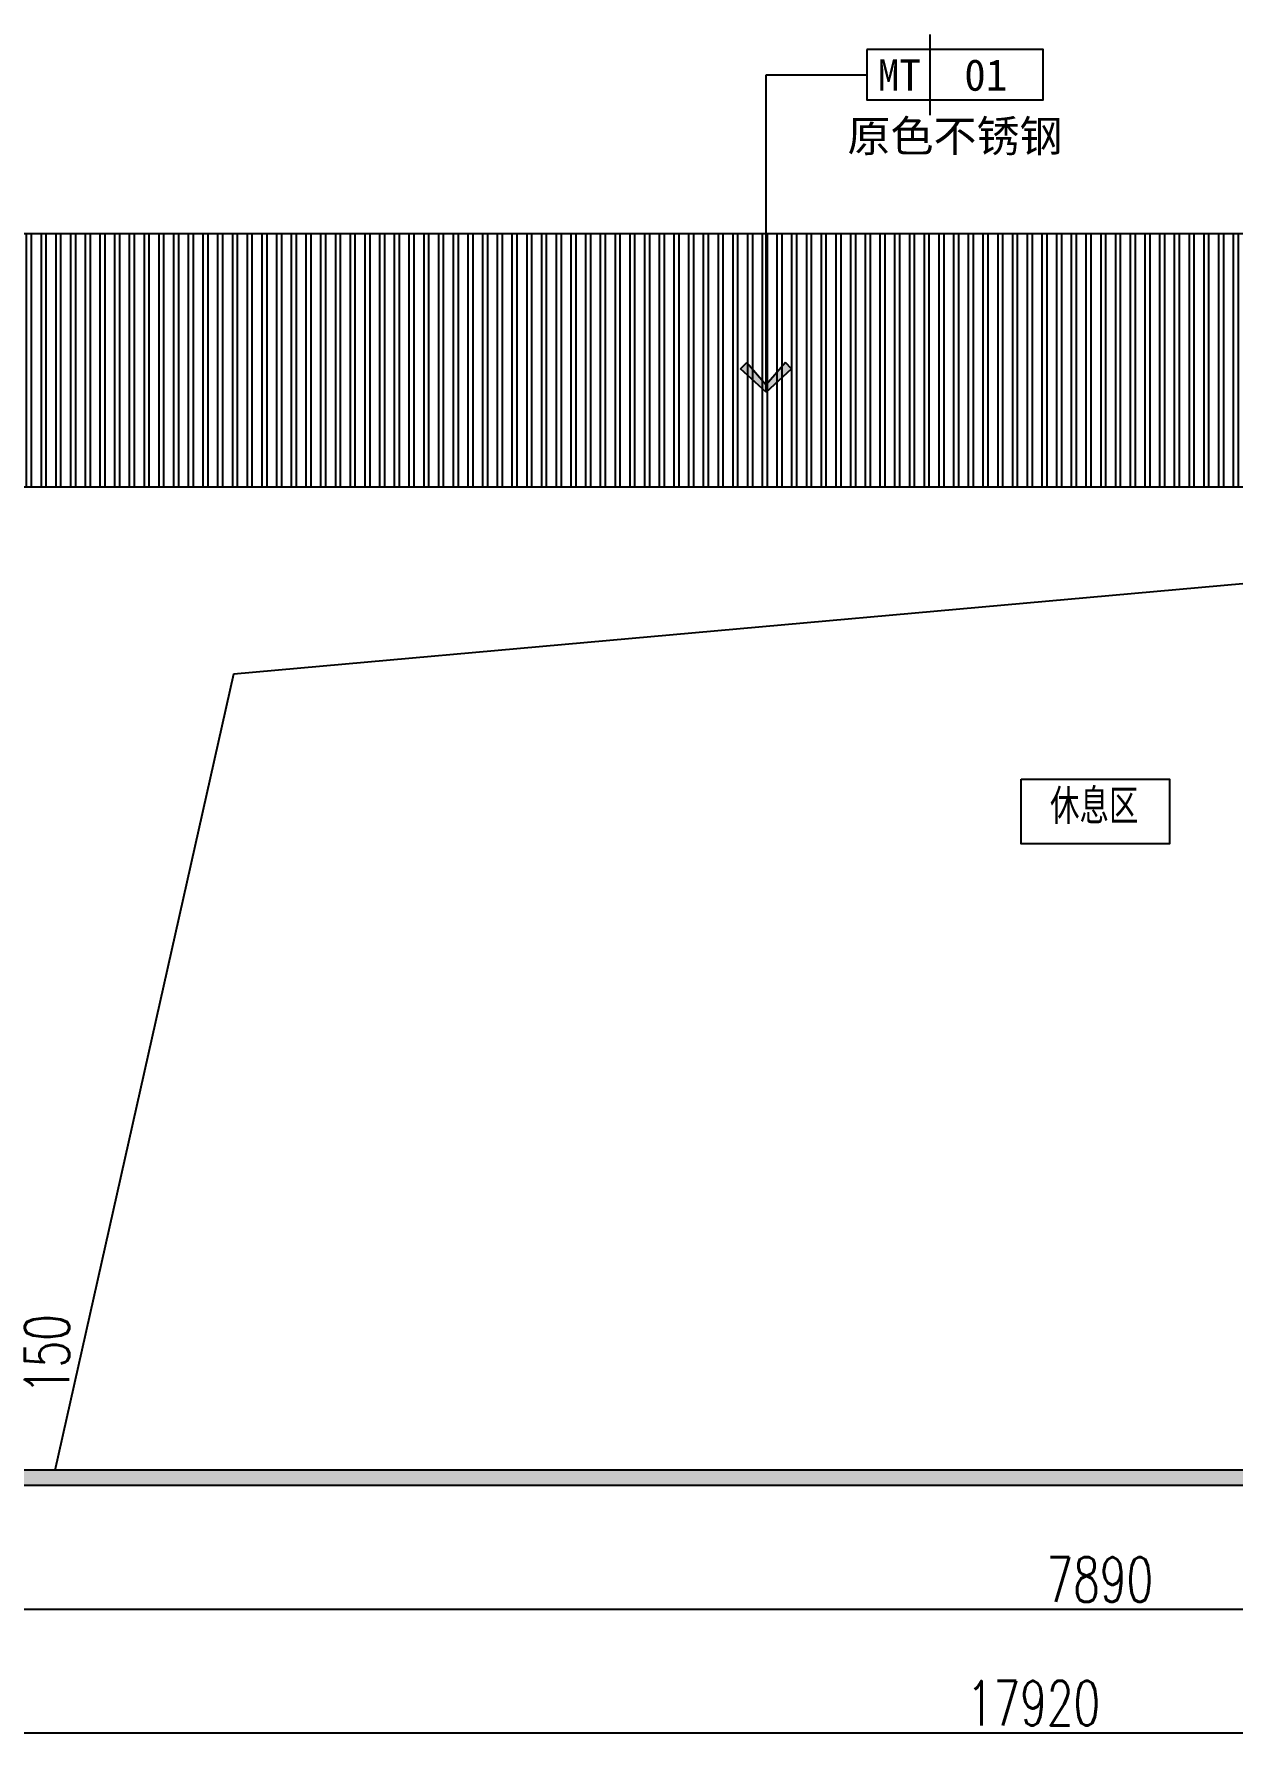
# Model space of a CAD drawing. Header units: millimetres. Extents: x 5625199 to 7433318, y -3316392 to -2552493.
# Drawn here: x 5957043 to 5960920, y -2677437 to -2671877 of the extents above; entities that cross this region are included whole.
import ezdxf
from ezdxf.enums import TextEntityAlignment as Align

# ---------------------------------------------------------------- set-up
doc = ezdxf.new("R2010")
doc.units = ezdxf.units.MM
doc.set_wipeout_variables(frame=1)
doc.header["$PDMODE"] = 35
doc.header["$PDSIZE"] = -10
doc.layers.add('155', color=155, linetype='Continuous')
doc.styles.add('03.YBC-宋体2.5', font='', dxfattribs={"width": 0.8, "height": 2.5})
doc.styles.add('宋体', font='', dxfattribs={"width": 0.7})
doc.styles.add('标注-尺寸', font='simplex.shx', dxfattribs={"width": 0.7})
doc.styles.get('03.YBC-宋体2.5').set_extended_font_data('SimSun')
doc.styles.get('宋体').set_extended_font_data('SimSun')
doc.dimstyles.new('副本 100', dxfattribs={"dimscale": 0.8, "dimtxt": 180, "dimasz": 70, "dimexe": 80, "dimexo": 100, "dimgap": 30, "dimtad": 1, "dimdec": 0, "dimrnd": 5, "dimdsep": 46, "dimtxsty": '标注-尺寸', "dimblk": 'ARCHTICK', "dimcen": 0.2, "dimdle": 5, "dimclrd": 8, "dimclre": 8, "dimclrt": 2, "dimadec": 0, "dimazin": 0, "dimtfac": 1, "dimtdec": 0, "dimtmove": 2, "dimatfit": 3, "dimldrblk": 'ccccc', "dimfxl": 300, "dimfxlon": 1, "dimtolj": 1, "dimtzin": 0, "dimarcsym": 0})

# ---------------------------------------------------------------- blocks, each defined once
blk = doc.blocks.new('_ArchTick')
at = {"color": 0, "linetype": 'ByBlock', "const_width": 0.4}
blk.add_lwpolyline([(-0.5, -0.5), (0.5, 0.5)], dxfattribs=at)
blk = doc.blocks.new('*D204')
at = {"layer": '155', "color": 8, "lineweight": -2, "ltscale": 500, "transparency": 16777216}
for p, q in [((5956545.8, -2676732.7), (5956545.8, -2677036.7)), ((5964435.5, -2676732.7), (5964435.5, -2677036.7)), ((5956541.8, -2676972.7), (5964439.5, -2676972.7))]:
    blk.add_line(p, q, dxfattribs=at)
at = {"layer": 'Defpoints', "color": 0, "transparency": 16777216}
for p in [(5956545.8, -2676222.7), (5964435.5, -2676522.7), (5964435.5, -2676972.7)]:
    blk.add_point(p, dxfattribs=at)
at = {"layer": '155', "color": 8, "linetype": 'ByBlock', "lineweight": -2, "transparency": 16777216, "xscale": 56, "yscale": 56, "zscale": 56, "rotation": 180}
blk.add_blockref('_ArchTick', (5956545.8, -2676972.7), dxfattribs=at)
at = {"layer": '155', "color": 8, "linetype": 'ByBlock', "lineweight": -2, "transparency": 16777216, "xscale": 56, "yscale": 56, "zscale": 56}
blk.add_blockref('_ArchTick', (5964435.5, -2676972.7), dxfattribs=at)
at = {"layer": '155', "color": 2, "ltscale": 500, "transparency": 16777216, "insert": (5960490.6, -2676876.7), "char_height": 144, "attachment_point": 5, "style": '标注-尺寸'}
blk.add_mtext('\\A1;7890', dxfattribs=at)
blk = doc.blocks.new('ccccc')
h = blk.add_hatch(color=44)
h.dxf.hatch_style = 1
h.paths.add_polyline_path([(-1.713, -1.115), (-1.349, -1.475), (0, 0), (-1.349, 1.475), (-1.713, 1.115), (-0.424, 0)])
at = {"color": 44}
for p, q in [((-1.349, 1.475), (-1.713, 1.115)), ((-1.713, 1.115), (-0.424, 0)), ((0, 0), (-1.349, 1.475)), ((-0.424, 0), (-5.067, 0)), ((-1.713, -1.115), (-0.424, 0)), ((0, 0), (-1.349, -1.475)), ((-1.349, -1.475), (-1.713, -1.115))]:
    blk.add_line(p, q, dxfattribs=at)
blk = doc.blocks.new('*D365')
at = {"layer": '155', "color": 8, "lineweight": -2, "ltscale": 500, "transparency": 16777216}
for p, q in [((5951315.7, -2677132.7), (5951315.7, -2677436.7)), ((5969235.9, -2677132.7), (5969235.9, -2677436.7)), ((5951311.7, -2677372.7), (5969239.9, -2677372.7))]:
    blk.add_line(p, q, dxfattribs=at)
at = {"layer": 'Defpoints', "color": 0, "transparency": 16777216}
for p in [(5951315.7, -2676522.7), (5969235.9, -2676522.7), (5969235.9, -2677372.7)]:
    blk.add_point(p, dxfattribs=at)
at = {"layer": '155', "color": 8, "linetype": 'ByBlock', "lineweight": -2, "transparency": 16777216, "xscale": 56, "yscale": 56, "zscale": 56, "rotation": 180}
blk.add_blockref('_ArchTick', (5951315.7, -2677372.7), dxfattribs=at)
at = {"layer": '155', "color": 8, "linetype": 'ByBlock', "lineweight": -2, "transparency": 16777216, "xscale": 56, "yscale": 56, "zscale": 56}
blk.add_blockref('_ArchTick', (5969235.9, -2677372.7), dxfattribs=at)
at = {"layer": '155', "color": 2, "ltscale": 500, "transparency": 16777216, "insert": (5960275.8, -2677276.7), "char_height": 144, "attachment_point": 5, "style": '标注-尺寸'}
blk.add_mtext('\\A1;17920', dxfattribs=at)
blk = doc.blocks.new('*D414')
at = {"layer": '155', "color": 8, "lineweight": -2, "ltscale": 500, "transparency": 16777216}
for p, q in [((5956659.6, -2676072.7), (5956963.6, -2676072.7)), ((5956899.6, -2676226.7), (5956899.6, -2676068.7)), ((5956659.6, -2676222.7), (5956963.6, -2676222.7))]:
    blk.add_line(p, q, dxfattribs=at)
at = {"layer": 'Defpoints', "color": 0, "transparency": 16777216}
for p in [(5956465.8, -2676072.7), (5956899.6, -2676072.7), (5956156.7, -2676222.7)]:
    blk.add_point(p, dxfattribs=at)
at = {"layer": '155', "color": 8, "linetype": 'ByBlock', "lineweight": -2, "transparency": 16777216, "xscale": 56, "yscale": 56, "zscale": 56}
for p, rotation in [((5956899.6, -2676072.7), 90), ((5956899.6, -2676222.7), 270)]:
    blk.add_blockref('_ArchTick', p, dxfattribs=dict(at, rotation=rotation))
at = {"layer": '155', "color": 2, "ltscale": 500, "transparency": 16777216, "insert": (5957084, -2676147.7), "char_height": 144, "attachment_point": 5, "rotation": 90, "style": '标注-尺寸'}
blk.add_mtext('\\A1;150', dxfattribs=at)
blk = doc.blocks.new('*U610')
at = {"color": 50}
blk.add_line((-9, 3.2), (-9, -3.2), dxfattribs=at)
at = {"color": 150}
blk.add_lwpolyline([(-14, 2), (-14, -2), (0, -2), (0, 2)], close=True, dxfattribs=at)
at = {"color": 50, "style": '03.YBC-宋体2.5', "flags": 8}
for tag, p in [('PT', (-11.41, -0.02)), ('01', (-4.56, -0.02)), ('材料名称', (-7, -4.85))]:
    blk.add_attdef(tag, text='', height=2.5, dxfattribs=at).set_placement(p, align=Align.MIDDLE_CENTER)

msp = doc.modelspace()

# ---------------------------------------------------------------- hatches: boundary and pattern name
at = {"layer": '155', "ltscale": 500}
h = msp.add_hatch(dxfattribs=at)
h.set_pattern_fill('ANSI32', color=250, scale=5, angle=45)
h.set_pattern_definition([(90, (273402.825, -417409.755), (-47.625, 3e-15), []), (90, (273418.7, -417393.88), (-47.625, 3e-15), [])])
h.paths.add_polyline_path([(5956975.8, -2673342.72), (5964435.47, -2673342.72), (5964435.47, -2672522.72), (5956975.8, -2672522.72)])
h = msp.add_hatch(color=250, dxfattribs=at)
h.dxf.hatch_style = 1
h.paths.add_polyline_path([(5951315.69, -2676572.72), (5969235.86, -2676572.72), (5969235.86, -2676522.72), (5951315.69, -2676522.72)])

# ---------------------------------------------------------------- linework, layer by layer
at = {"layer": '155', "color": 0, "ltscale": 500}
for p, q in [((5969375.86, -2672522.72), (5951175.69, -2672522.72)), ((5969235.86, -2676522.72), (5951315.69, -2676522.72)), ((5969375.86, -2676572.72), (5951175.69, -2676572.72))]:
    msp.add_line(p, q, dxfattribs=at)
at = {"layer": '155', "color": 30, "ltscale": 500}
msp.add_line((5964435.47, -2673342.72), (5956975.8, -2673342.72), dxfattribs=at)
at = {"layer": '155', "color": 250, "ltscale": 500}
msp.add_lwpolyline([(5957110.21, -2676522.72), (5957688.35, -2673946.53), (5964435.47, -2673342.72)], dxfattribs=at)

# ---------------------------------------------------------------- block references
ref = msp.add_blockref('*U610', (5960307.84, -2672008.01), dxfattribs=dict(xscale=40.82399999999999, yscale=40.82399999999999, zscale=40.82399999999999))
ref.add_attrib('材料名称', '原色不锈钢', dxfattribs={"color": 50, "height": 102.06, "style": '03.YBC-宋体2.5'}).set_placement((5960022.07, -2672206.21), align=Align.MIDDLE_CENTER)
ref.add_attrib('01', '01', dxfattribs={"color": 50, "height": 102.06, "style": '03.YBC-宋体2.5'}).set_placement((5960121.66, -2672008.7), align=Align.MIDDLE_CENTER)
ref.add_attrib('PT', 'MT', dxfattribs={"color": 50, "height": 102.06, "style": '03.YBC-宋体2.5'}).set_placement((5959841.96, -2672008.7), align=Align.MIDDLE_CENTER)

# ---------------------------------------------------------------- dimensions: what is measured, and where the dimension line sits
at = {"layer": '155', "ltscale": 500}
dim = msp.add_linear_dim(base=(5956899.63, -2676072.72), p1=(5956156.73, -2676222.72), p2=(5956465.8, -2676072.72), angle=90, dimstyle='副本 100', dxfattribs=at)
dim.commit()
dim.dimension.update_dxf_attribs({"geometry": '*D414', "text_midpoint": (5957084.01, -2676147.72), "dimtype": 160})
for base, p1, p2, picture, middle in [((5964435.47, -2676972.72), (5956545.8, -2676222.72), (5964435.47, -2676522.72), '*D204', (5960490.63, -2676876.72)), ((5969235.86, -2677372.72), (5951315.69, -2676522.72), (5969235.86, -2676522.72), '*D365', (5960275.77, -2677276.72))]:
    dim = msp.add_linear_dim(base=base, p1=p1, p2=p2, dimstyle='副本 100', dxfattribs=at)
    dim.commit()
    dim.dimension.update_dxf_attribs({"geometry": picture, "text_midpoint": middle})

# ---------------------------------------------------------------- leaders
msp.add_leader([(5959410.82, -2673034.71), (5959410.82, -2672008.01), (5959736.3, -2672008.01)], dimstyle='副本 100', override={"dimgap": 30, "dimtad": 0}, dxfattribs=at)

# ---------------------------------------------------------------- next in the draw order: wipeouts: each hides what was drawn before it
at = {"color": 4}
msp.add_wipeout([(5960236.17, -2674286.77), (5960716.17, -2674286.77), (5960716.17, -2674496.77), (5960236.17, -2674496.77)], dxfattribs=at)

# ---------------------------------------------------------------- next in the draw order: linework, layer by layer
at = {"color": 1}
msp.add_lwpolyline([(5960236.17, -2674286.77), (5960716.17, -2674286.77), (5960716.17, -2674496.77), (5960236.17, -2674496.77)], close=True, dxfattribs=at)

# ---------------------------------------------------------------- next in the draw order: texts
at = {"color": 3, "linetype": 'ByBlock', "ltscale": 10, "insert": (5960329.43, -2674321.41), "char_height": 100, "width": 20529.6213, "attachment_point": 1, "style": '宋体'}
msp.add_mtext('休息区', dxfattribs=at)

doc.saveas('drawing.dxf')
